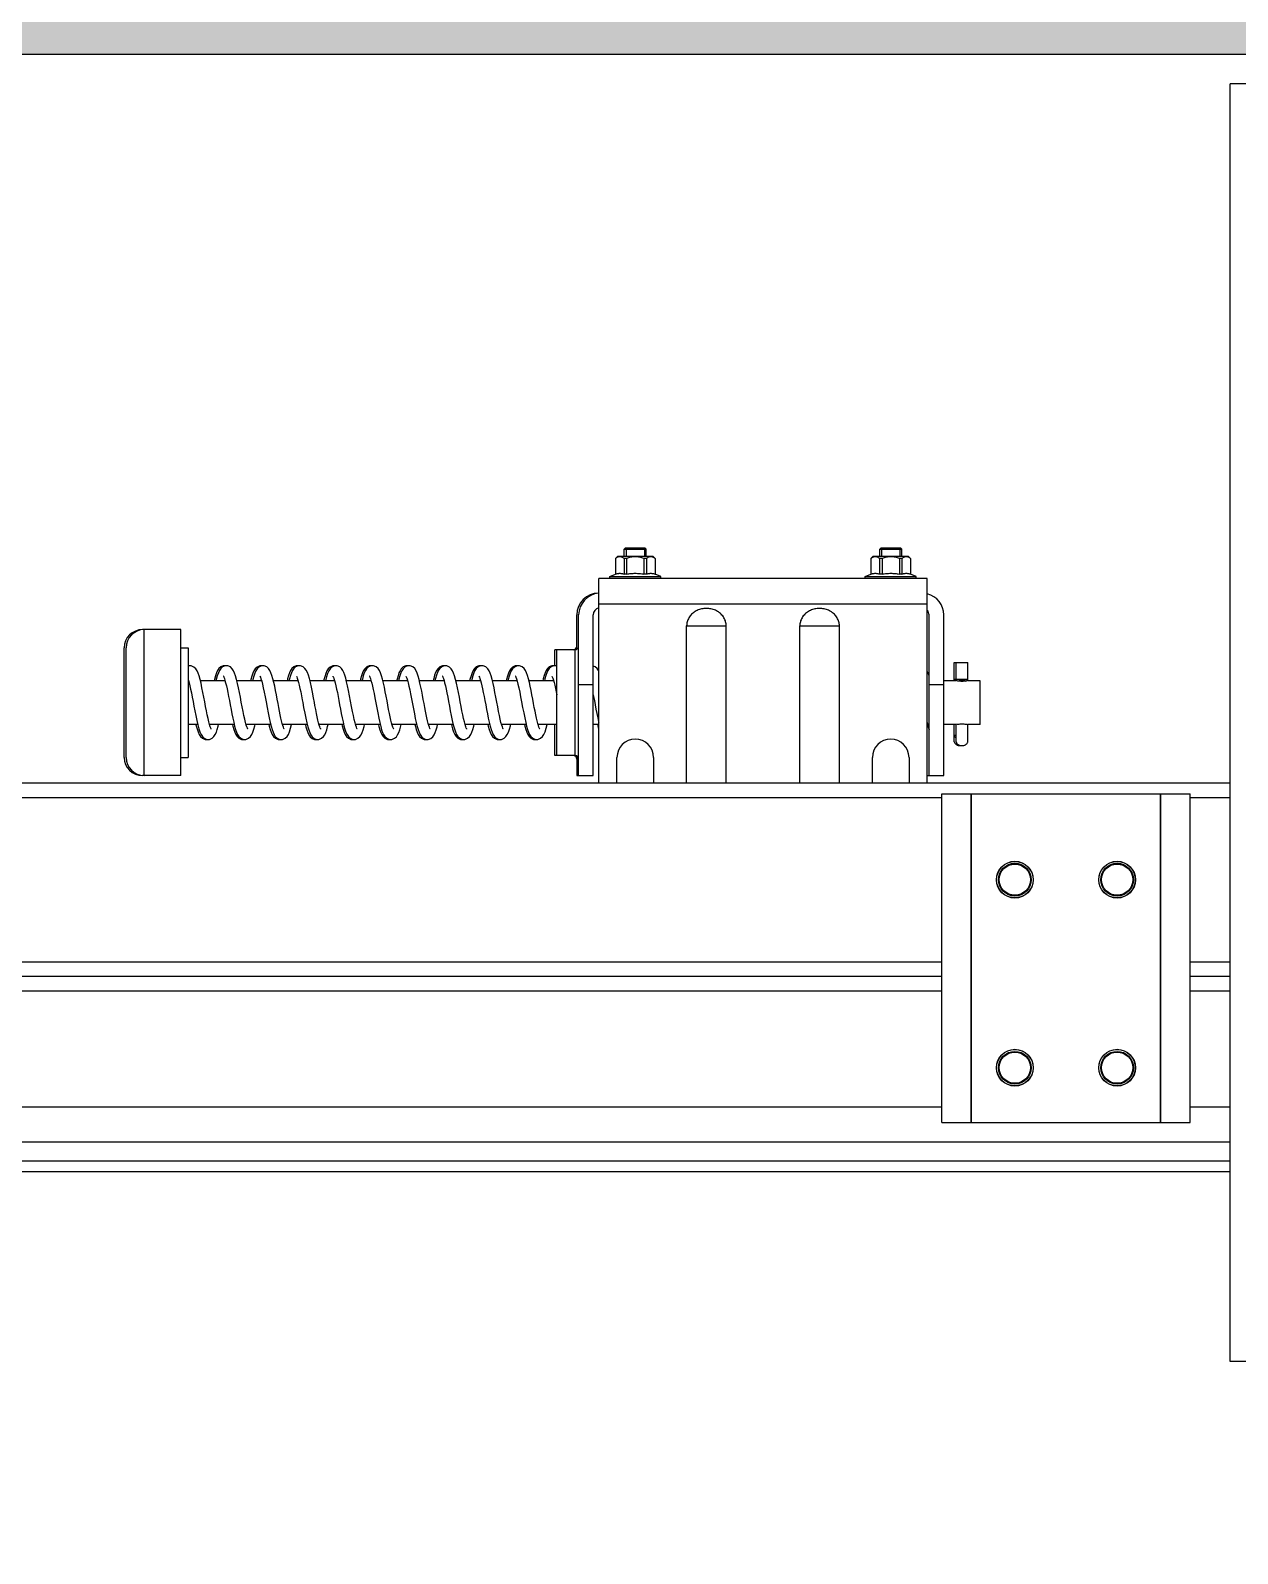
# Model space of a CAD drawing. Header units: millimetres. Extents: x 21899 to 38731, y -5425 to 3612.
# Drawn here: x 29133.3 to 29464, y 2951.4 to 3368.6 of the extents above; entities that cross this region are included whole.
import ezdxf

# ---------------------------------------------------------------- set-up
doc = ezdxf.new("R2010")
doc.units = ezdxf.units.MM
doc.layers.add('dwgmodels.com', color=250, linetype='Continuous')

msp = doc.modelspace()

# ---------------------------------------------------------------- hatches: boundary and pattern name
at = {"layer": 'dwgmodels.com', "true_color": 0xc7c8ca}
h = msp.add_hatch(color=9, dxfattribs=at)
h.dxf.hatch_style = 1
h.paths.add_polyline_path([(26306.15, 2951.43), (26306.15, 3612), (29628.98, 3612), (29628.98, 3362), (26556.15, 3362), (26556.15, 2951.43)])

# ---------------------------------------------------------------- linework, layer by layer
at = {"color": 7, "linetype": 'Continuous'}
for p, q in [((29461.98, 3004), (29461.98, 3354)), ((29512.48, 3354), (29461.98, 3354)), ((29295.98, 3226.5), (29296.34, 3226.85)), ((29295.98, 3224.5), (29295.98, 3226.5)), ((29295.98, 3226.5), (29301.98, 3226.5)), ((29296.34, 3226.85), (29301.63, 3226.85)), ((29301.98, 3226.5), (29301.63, 3226.85)), ((29301.98, 3224.5), (29301.98, 3226.5)), ((29365.98, 3226.5), (29366.34, 3226.85)), ((29365.98, 3224.5), (29365.98, 3226.5)), ((29365.98, 3226.5), (29371.98, 3226.5)), ((29366.34, 3226.85), (29371.63, 3226.85)), ((29371.98, 3226.5), (29371.63, 3226.85)), ((29371.98, 3224.5), (29371.98, 3226.5)), ((29294.1, 3224.5), (29293.53, 3223.93)), ((29293.53, 3223.93), (29293.53, 3219.68)), ((29293.55, 3223.93), (29293.53, 3223.93)), ((29293.55, 3223.93), (29293.55, 3219.68)), ((29303.86, 3224.5), (29294.1, 3224.5)), ((29295.92, 3223.93), (29295.92, 3219.68)), ((29296.62, 3223.93), (29295.92, 3223.93)), ((29296.62, 3223.93), (29296.62, 3219.68)), ((29301.35, 3223.93), (29301.35, 3219.68)), ((29302.05, 3223.93), (29301.35, 3223.93)), ((29302.05, 3223.93), (29302.05, 3219.68)), ((29303.86, 3224.5), (29304.43, 3223.93)), ((29304.42, 3223.93), (29304.42, 3219.68)), ((29304.43, 3223.93), (29304.42, 3223.93)), ((29304.43, 3223.93), (29304.43, 3219.68)), ((29364.1, 3224.5), (29363.53, 3223.93)), ((29363.53, 3223.93), (29363.53, 3219.68)), ((29363.55, 3223.93), (29363.53, 3223.93)), ((29363.55, 3223.93), (29363.55, 3219.68)), ((29373.86, 3224.5), (29364.1, 3224.5)), ((29365.92, 3223.93), (29365.92, 3219.68)), ((29366.62, 3223.93), (29365.92, 3223.93)), ((29366.62, 3223.93), (29366.62, 3219.68)), ((29371.35, 3223.93), (29371.35, 3219.68)), ((29372.05, 3223.93), (29371.35, 3223.93)), ((29372.05, 3223.93), (29372.05, 3219.68)), ((29373.86, 3224.5), (29374.43, 3223.93)), ((29374.42, 3223.93), (29374.42, 3219.68)), ((29374.43, 3223.93), (29374.42, 3223.93)), ((29374.43, 3223.93), (29374.43, 3219.68)), ((29288.98, 3162.5), (29288.98, 3218.5)), ((29378.98, 3218.5), (29288.98, 3218.5)), ((29291.98, 3219), (29293.53, 3219.68)), ((29291.98, 3218.5), (29291.98, 3219)), ((29291.98, 3219), (29305.98, 3219)), ((29293.55, 3219.68), (29293.53, 3219.68)), ((29296.62, 3219.68), (29295.92, 3219.68)), ((29302.05, 3219.68), (29301.35, 3219.68)), ((29304.43, 3219.68), (29304.42, 3219.68)), ((29305.98, 3219), (29304.43, 3219.68)), ((29305.98, 3218.5), (29305.98, 3219)), ((29361.98, 3219), (29363.53, 3219.68)), ((29361.98, 3219), (29375.98, 3219)), ((29361.98, 3218.5), (29361.98, 3219)), ((29363.55, 3219.68), (29363.53, 3219.68)), ((29366.62, 3219.68), (29365.92, 3219.68)), ((29372.05, 3219.68), (29371.35, 3219.68)), ((29374.43, 3219.68), (29374.42, 3219.68)), ((29375.98, 3219), (29374.43, 3219.68)), ((29375.98, 3218.5), (29375.98, 3219)), ((29378.98, 3162.5), (29378.98, 3218.5)), ((29282.98, 3199.15), (29282.98, 3208.5)), ((29283.48, 3164.5), (29283.48, 3208.5)), ((29287.48, 3164.5), (29287.48, 3208.5)), ((29379.48, 3164.5), (29379.48, 3208.5)), ((29383.48, 3164.5), (29383.48, 3208.5)), ((29174.48, 3204.5), (29163.98, 3204.5)), ((29174.48, 3164.5), (29174.48, 3204.5)), ((29313.06, 3162.5), (29313.06, 3205.5)), ((29323.91, 3162.5), (29323.91, 3205.5)), ((29344.06, 3162.5), (29344.06, 3205.5)), ((29354.91, 3162.5), (29354.91, 3205.5)), ((29158.98, 3169.5), (29158.98, 3199.5)), ((29159.48, 3169.5), (29159.48, 3199.5)), ((29174.48, 3199.5), (29176.48, 3199.5)), ((29176.48, 3199.5), (29176.48, 3169.5)), ((29276.98, 3194.6), (29276.98, 3199)), ((29282.48, 3199), (29276.98, 3199)), ((29277.48, 3170), (29277.48, 3199)), ((29176.73, 3194.58), (29176.48, 3194.6)), ((29186.74, 3194.57), (29186.48, 3194.6)), ((29196.75, 3194.57), (29196.48, 3194.6)), ((29206.75, 3194.58), (29206.48, 3194.6)), ((29216.76, 3194.58), (29216.48, 3194.6)), ((29226.74, 3194.57), (29226.48, 3194.6)), ((29236.74, 3194.57), (29236.48, 3194.6)), ((29246.73, 3194.58), (29246.48, 3194.6)), ((29256.74, 3194.57), (29256.48, 3194.6)), ((29266.75, 3194.57), (29266.48, 3194.6)), ((29276.75, 3194.58), (29276.48, 3194.6)), ((29386.38, 3195.5), (29390.08, 3195.5)), ((29386.38, 3190.5), (29386.38, 3195.5)), ((29386.88, 3190.5), (29386.88, 3195.5)), ((29390.08, 3190.5), (29390.08, 3195.5)), ((29176.48, 3190.9), (29176.59, 3190.58)), ((29176.61, 3190.5), (29176.48, 3190.5)), ((29186.61, 3190.5), (29179.85, 3190.5)), ((29196.61, 3190.5), (29189.85, 3190.5)), ((29206.61, 3190.5), (29199.85, 3190.5)), ((29216.61, 3190.5), (29209.85, 3190.5)), ((29226.61, 3190.5), (29219.85, 3190.5)), ((29236.61, 3190.5), (29229.85, 3190.5)), ((29246.61, 3190.5), (29239.85, 3190.5)), ((29256.61, 3190.5), (29249.85, 3190.5)), ((29266.61, 3190.5), (29259.85, 3190.5)), ((29276.61, 3190.5), (29269.85, 3190.5)), ((29386.88, 3190.5), (29383.48, 3190.5)), ((29393.48, 3190.5), (29390.08, 3190.5)), ((29393.48, 3178.5), (29393.48, 3190.5)), ((29179.11, 3178.5), (29176.48, 3178.5)), ((29189.12, 3178.5), (29182.36, 3178.5)), ((29199.12, 3178.5), (29192.36, 3178.5)), ((29209.12, 3178.5), (29202.36, 3178.5)), ((29219.12, 3178.5), (29212.36, 3178.5)), ((29229.12, 3178.5), (29222.36, 3178.5)), ((29239.12, 3178.5), (29232.36, 3178.5)), ((29249.11, 3178.5), (29242.36, 3178.5)), ((29259.12, 3178.5), (29252.36, 3178.5)), ((29269.12, 3178.5), (29262.36, 3178.5)), ((29277.48, 3178.5), (29272.36, 3178.5)), ((29276.98, 3170), (29276.98, 3178.5)), ((29288.98, 3178.5), (29287.48, 3178.5)), ((29379.11, 3178.5), (29378.98, 3178.5)), ((29386.98, 3178.5), (29383.48, 3178.5)), ((29386.38, 3173.76), (29386.38, 3178.5)), ((29386.88, 3175.53), (29386.38, 3175.53)), ((29386.88, 3173.76), (29386.88, 3178.5)), ((29393.48, 3178.5), (29389.98, 3178.5)), ((29390.08, 3173.76), (29390.08, 3178.5)), ((29181.48, 3174.4), (29181.74, 3174.43)), ((29191.48, 3174.4), (29191.74, 3174.43)), ((29201.48, 3174.4), (29201.74, 3174.43)), ((29211.48, 3174.4), (29211.74, 3174.42)), ((29221.48, 3174.4), (29221.75, 3174.43)), ((29231.48, 3174.4), (29231.74, 3174.42)), ((29241.48, 3174.4), (29241.75, 3174.42)), ((29251.48, 3174.4), (29251.74, 3174.43)), ((29261.48, 3174.4), (29261.74, 3174.43)), ((29271.48, 3174.4), (29271.74, 3174.43)), ((29174.48, 3169.5), (29176.48, 3169.5)), ((29282.48, 3170), (29276.98, 3170)), ((29282.98, 3169.85), (29282.98, 3164.5)), ((29293.98, 3162.5), (29293.98, 3169.5)), ((29303.98, 3169.5), (29303.98, 3162.5)), ((29363.98, 3162.5), (29363.98, 3169.5)), ((29373.98, 3169.5), (29373.98, 3162.5)), ((28545.92, 3162.5), (29461.98, 3162.5)), ((29174.48, 3164.5), (29163.98, 3164.5)), ((29282.98, 3164.5), (29287.48, 3164.5)), ((29378.98, 3164.5), (29383.48, 3164.5)), ((29382.98, 3109.5), (28545.92, 3109.5)), ((29461.98, 3109.5), (29450.98, 3109.5)), ((29461.98, 3056), (28545.92, 3056)), ((29514.98, 3004), (29461.98, 3004))]:
    msp.add_line(p, q, dxfattribs=at)
at = {"color": 2, "linetype": 'Continuous'}
for p, q in [((29296.48, 3226.85), (29296.48, 3224.5)), ((29301.48, 3226.85), (29301.48, 3224.5)), ((29366.48, 3226.85), (29366.48, 3224.5)), ((29371.48, 3226.85), (29371.48, 3224.5))]:
    msp.add_line(p, q, dxfattribs=at)
at = {"color": 9, "linetype": 'Continuous'}
for p, q in [((29378.98, 3211.5), (29288.98, 3211.5)), ((29163.98, 3204.45), (29163.98, 3204.5)), ((29164.48, 3164.5), (29164.48, 3204.5)), ((29313.06, 3205.5), (29323.91, 3205.5)), ((29344.06, 3205.5), (29354.91, 3205.5)), ((29282.48, 3170), (29282.48, 3199)), ((29283.48, 3189.5), (29287.48, 3189.5)), ((29379.48, 3189.5), (29383.48, 3189.5)), ((29390.08, 3190.8), (29386.38, 3190.8)), ((29163.98, 3164.5), (29163.98, 3164.55)), ((28545.92, 3158.5), (29382.98, 3158.5)), ((29391.11, 3069.5), (29391.11, 3159.5)), ((29442.86, 3069.5), (29442.86, 3159.5)), ((29450.98, 3158.5), (29461.98, 3158.5)), ((28545.92, 3113.5), (29382.98, 3113.5)), ((29450.98, 3113.5), (29461.98, 3113.5)), ((29382.98, 3105.5), (28545.92, 3105.5)), ((29461.98, 3105.5), (29450.98, 3105.5)), ((29382.98, 3073.7), (28545.92, 3073.7)), ((29461.98, 3073.7), (29450.98, 3073.7)), ((29461.98, 3064.06), (28545.92, 3064.06)), ((29461.98, 3058.86), (28545.92, 3058.86))]:
    msp.add_line(p, q, dxfattribs=at)
at = {"color": 3, "linetype": 'Continuous'}
for p, q in [((29382.98, 3159.5), (29390.98, 3159.5)), ((29382.98, 3069.5), (29382.98, 3159.5)), ((29382.98, 3159.5), (29390.98, 3159.5)), ((29390.98, 3069.5), (29390.98, 3159.5)), ((29391, 3159.5), (29450.98, 3159.5)), ((29442.98, 3069.5), (29442.98, 3159.5)), ((29450.98, 3069.5), (29450.98, 3159.5)), ((29382.98, 3069.5), (29390.98, 3069.5)), ((29391, 3069.5), (29450.98, 3069.5))]:
    msp.add_line(p, q, dxfattribs=at)
at = {"color": 7, "linetype": 'Continuous'}
for points in [[(29176.99, 3194.6), (29176.66, 3194.57), (29176.48, 3194.5)], [(29180.03, 3189.79), (29179.76, 3190.87), (29179.5, 3191.8), (29179.23, 3192.58), (29178.94, 3193.22), (29178.58, 3193.77), (29178.06, 3194.25), (29177.33, 3194.57), (29176.98, 3194.6)], [(29186.49, 3194.6), (29186.12, 3194.56), (29185.42, 3194.26), (29184.91, 3193.8), (29184.56, 3193.28), (29184.27, 3192.65), (29183.99, 3191.85), (29183.69, 3190.83), (29183.62, 3190.5)], [(29186.99, 3194.6), (29186.62, 3194.56), (29185.92, 3194.26), (29185.41, 3193.8), (29185.06, 3193.28), (29184.77, 3192.65), (29184.49, 3191.85), (29184.19, 3190.83), (29184.12, 3190.5)], [(29186.14, 3191.77), (29186.13, 3191.77), (29186.17, 3191.7), (29186.28, 3191.48), (29186.42, 3191.1), (29186.59, 3190.58)], [(29190.03, 3189.76), (29189.77, 3190.85), (29189.5, 3191.79), (29189.23, 3192.58), (29188.94, 3193.23), (29188.58, 3193.77), (29188.06, 3194.26), (29187.33, 3194.56), (29186.98, 3194.6)], [(29196.49, 3194.6), (29196.11, 3194.56), (29195.39, 3194.24), (29194.88, 3193.76), (29194.52, 3193.21), (29194.23, 3192.56), (29193.96, 3191.76), (29193.69, 3190.8), (29193.62, 3190.5)], [(29196.99, 3194.6), (29196.61, 3194.56), (29195.89, 3194.24), (29195.38, 3193.76), (29195.02, 3193.21), (29194.73, 3192.56), (29194.46, 3191.76), (29194.19, 3190.8), (29194.12, 3190.5)], [(29196.14, 3191.76), (29196.13, 3191.77), (29196.17, 3191.7), (29196.29, 3191.46), (29196.45, 3191.02)], [(29199.97, 3190.05), (29199.72, 3191.05), (29199.46, 3191.93), (29199.18, 3192.7), (29198.89, 3193.32), (29198.53, 3193.83), (29198.02, 3194.29), (29197.31, 3194.57), (29196.98, 3194.6)], [(29206.49, 3194.6), (29206.13, 3194.56), (29205.43, 3194.27), (29204.91, 3193.8), (29204.56, 3193.28), (29204.27, 3192.66), (29204.01, 3191.92), (29203.75, 3191.04), (29203.62, 3190.5)], [(29206.99, 3194.6), (29206.63, 3194.56), (29205.93, 3194.27), (29205.41, 3193.8), (29205.06, 3193.28), (29204.77, 3192.66), (29204.51, 3191.92), (29204.25, 3191.04), (29204.12, 3190.5)], [(29206.15, 3191.75), (29206.14, 3191.76), (29206.16, 3191.73), (29206.26, 3191.53), (29206.39, 3191.18), (29206.56, 3190.68), (29206.73, 3190.05), (29206.92, 3189.29), (29207.12, 3188.41), (29207.33, 3187.43), (29207.53, 3186.38), (29207.75, 3185.27), (29207.89, 3184.5)], [(29209.98, 3190.01), (29209.7, 3191.09), (29209.44, 3191.99), (29209.16, 3192.74), (29208.87, 3193.35), (29208.49, 3193.88), (29207.97, 3194.32), (29207.29, 3194.57), (29206.98, 3194.6)], [(29216.49, 3194.6), (29216.12, 3194.56), (29215.4, 3194.25), (29214.88, 3193.77), (29214.52, 3193.2), (29214.21, 3192.51), (29213.91, 3191.6), (29213.61, 3190.51), (29213.61, 3190.5)], [(29216.99, 3194.6), (29216.62, 3194.56), (29215.9, 3194.25), (29215.38, 3193.77), (29215.02, 3193.2), (29214.71, 3192.51), (29214.41, 3191.6), (29214.11, 3190.51), (29214.11, 3190.5)], [(29216.13, 3191.77), (29216.13, 3191.77), (29216.18, 3191.69), (29216.29, 3191.45), (29216.43, 3191.07), (29216.6, 3190.54)], [(29219.92, 3190.22), (29219.67, 3191.2), (29219.43, 3192.02), (29219.17, 3192.72), (29218.89, 3193.31), (29218.54, 3193.83), (29218.01, 3194.29), (29217.3, 3194.57), (29216.98, 3194.6)], [(29226.49, 3194.6), (29226.12, 3194.56), (29225.42, 3194.26), (29224.9, 3193.79), (29224.55, 3193.26), (29224.26, 3192.63), (29223.99, 3191.86), (29223.72, 3190.93), (29223.62, 3190.5)], [(29226.99, 3194.6), (29226.62, 3194.56), (29225.92, 3194.26), (29225.4, 3193.79), (29225.05, 3193.26), (29224.76, 3192.63), (29224.49, 3191.86), (29224.22, 3190.93), (29224.12, 3190.5)], [(29226.14, 3191.76), (29226.13, 3191.77), (29226.17, 3191.71), (29226.27, 3191.49), (29226.42, 3191.11), (29226.59, 3190.57)], [(29230.01, 3189.86), (29229.75, 3190.91), (29229.49, 3191.84), (29229.21, 3192.62), (29228.92, 3193.26), (29228.56, 3193.8), (29228.04, 3194.27), (29227.32, 3194.57), (29226.98, 3194.6)], [(29236.49, 3194.6), (29236.12, 3194.56), (29235.41, 3194.26), (29234.9, 3193.78), (29234.54, 3193.25), (29234.26, 3192.62), (29233.99, 3191.86), (29233.73, 3190.95), (29233.62, 3190.5)], [(29236.99, 3194.6), (29236.62, 3194.56), (29235.91, 3194.26), (29235.4, 3193.78), (29235.04, 3193.25), (29234.76, 3192.62), (29234.49, 3191.86), (29234.23, 3190.95), (29234.12, 3190.5)], [(29236.15, 3191.75), (29236.14, 3191.76), (29236.15, 3191.74), (29236.25, 3191.54), (29236.4, 3191.17), (29236.58, 3190.61)], [(29240.01, 3189.85), (29239.76, 3190.87), (29239.51, 3191.78), (29239.23, 3192.58), (29238.92, 3193.25), (29238.56, 3193.8), (29238.03, 3194.27), (29237.32, 3194.57), (29236.98, 3194.6)], [(29246.49, 3194.6), (29246.16, 3194.57), (29245.48, 3194.3), (29244.96, 3193.86), (29244.6, 3193.35), (29244.3, 3192.74), (29244.03, 3192), (29243.77, 3191.1), (29243.62, 3190.5)], [(29246.99, 3194.6), (29246.66, 3194.57), (29245.98, 3194.3), (29245.46, 3193.86), (29245.1, 3193.35), (29244.8, 3192.74), (29244.53, 3192), (29244.27, 3191.1), (29244.12, 3190.5)], [(29246.14, 3191.77), (29246.13, 3191.77), (29246.17, 3191.7), (29246.28, 3191.48), (29246.42, 3191.1), (29246.59, 3190.58)], [(29250.03, 3189.79), (29249.76, 3190.87), (29249.5, 3191.8), (29249.23, 3192.58), (29248.94, 3193.22), (29248.58, 3193.77), (29248.06, 3194.25), (29247.33, 3194.57), (29246.98, 3194.6)], [(29256.49, 3194.6), (29256.12, 3194.56), (29255.42, 3194.26), (29254.91, 3193.8), (29254.56, 3193.28), (29254.27, 3192.65), (29253.99, 3191.85), (29253.69, 3190.83), (29253.62, 3190.5)], [(29256.99, 3194.6), (29256.62, 3194.56), (29255.92, 3194.26), (29255.41, 3193.8), (29255.06, 3193.28), (29254.77, 3192.65), (29254.49, 3191.85), (29254.19, 3190.83), (29254.12, 3190.5)], [(29256.14, 3191.77), (29256.13, 3191.77), (29256.17, 3191.7), (29256.28, 3191.48), (29256.42, 3191.1), (29256.59, 3190.58)], [(29260.03, 3189.76), (29259.77, 3190.85), (29259.5, 3191.79), (29259.23, 3192.58), (29258.94, 3193.23), (29258.58, 3193.77), (29258.06, 3194.26), (29257.33, 3194.56), (29256.98, 3194.6)], [(29266.49, 3194.6), (29266.11, 3194.56), (29265.39, 3194.24), (29264.88, 3193.76), (29264.52, 3193.21), (29264.23, 3192.56), (29263.96, 3191.76), (29263.69, 3190.8), (29263.62, 3190.5)], [(29266.99, 3194.6), (29266.61, 3194.56), (29265.89, 3194.24), (29265.38, 3193.76), (29265.02, 3193.21), (29264.73, 3192.56), (29264.46, 3191.76), (29264.19, 3190.8), (29264.12, 3190.5)], [(29266.14, 3191.76), (29266.13, 3191.77), (29266.17, 3191.7), (29266.29, 3191.46), (29266.45, 3191.02)], [(29269.97, 3190.05), (29269.72, 3191.05), (29269.46, 3191.93), (29269.18, 3192.7), (29268.89, 3193.32), (29268.53, 3193.83), (29268.02, 3194.29), (29267.31, 3194.57), (29266.98, 3194.6)], [(29276.49, 3194.6), (29276.13, 3194.56), (29275.43, 3194.27), (29274.91, 3193.8), (29274.56, 3193.28), (29274.27, 3192.66), (29274.01, 3191.92), (29273.75, 3191.04), (29273.62, 3190.5)], [(29276.99, 3194.6), (29276.63, 3194.56), (29275.93, 3194.27), (29275.41, 3193.8), (29275.06, 3193.28), (29274.77, 3192.66), (29274.51, 3191.92), (29274.25, 3191.04), (29274.12, 3190.5)], [(29276.15, 3191.75), (29276.14, 3191.76), (29276.16, 3191.73), (29276.26, 3191.53), (29276.39, 3191.18), (29276.56, 3190.68), (29276.73, 3190.05), (29276.92, 3189.29), (29277.12, 3188.41), (29277.33, 3187.43), (29277.48, 3186.63)], [(29277.48, 3194.5), (29277.29, 3194.57), (29276.98, 3194.6)], [(29288.98, 3193.11), (29288.89, 3193.31), (29288.54, 3193.83), (29288.01, 3194.29), (29287.48, 3194.5)], [(29379.48, 3191.85), (29379.24, 3192.54), (29378.98, 3193.12)], [(29176.59, 3190.58), (29176.77, 3189.91), (29176.97, 3189.11), (29177.17, 3188.18), (29177.39, 3187.14), (29177.6, 3186.01), (29177.83, 3184.82), (29178.07, 3183.56), (29178.31, 3182.27), (29178.57, 3180.95), (29178.85, 3179.64)], [(29182.54, 3177.91), (29182.36, 3178.5), (29182.16, 3179.24), (29181.95, 3180.13), (29181.73, 3181.13), (29181.51, 3182.24), (29181.28, 3183.44), (29181.04, 3184.7), (29180.8, 3186), (29180.55, 3187.31), (29180.29, 3188.59), (29180.03, 3189.79)], [(29186.59, 3190.58), (29186.77, 3189.92), (29186.96, 3189.14), (29187.16, 3188.25), (29187.36, 3187.26), (29187.57, 3186.19), (29187.79, 3185.06), (29188.01, 3183.87), (29188.24, 3182.65), (29188.48, 3181.43), (29188.72, 3180.24), (29188.97, 3179.11)], [(29192.4, 3178.36), (29192.2, 3179.06), (29191.99, 3179.93), (29191.77, 3180.94), (29191.54, 3182.08), (29191.3, 3183.31), (29191.06, 3184.62), (29190.81, 3185.95), (29190.55, 3187.28), (29190.29, 3188.56), (29190.03, 3189.76)], [(29196.45, 3191.02), (29196.65, 3190.37), (29196.86, 3189.54), (29197.09, 3188.54), (29197.33, 3187.4), (29197.59, 3186.11), (29197.86, 3184.69), (29198.14, 3183.18), (29198.42, 3181.7), (29198.7, 3180.32), (29198.97, 3179.09)], [(29202.45, 3178.19), (29202.28, 3178.77), (29202.1, 3179.47), (29201.92, 3180.27), (29201.72, 3181.17), (29201.53, 3182.15), (29201.32, 3183.19), (29201.12, 3184.3), (29200.9, 3185.45), (29200.68, 3186.62), (29200.45, 3187.8), (29200.21, 3188.96), (29199.97, 3190.05)], [(29211.08, 3184.5), (29210.84, 3185.78), (29210.54, 3187.34), (29210.25, 3188.75), (29209.98, 3190.01)], [(29216.6, 3190.54), (29216.78, 3189.88), (29216.97, 3189.1), (29217.16, 3188.21), (29217.37, 3187.23), (29217.57, 3186.18), (29217.78, 3185.07), (29218, 3183.92), (29218.22, 3182.73), (29218.45, 3181.54), (29218.69, 3180.36), (29218.94, 3179.23)], [(29222.43, 3178.27), (29222.22, 3179), (29222, 3179.89), (29221.77, 3180.93), (29221.53, 3182.11), (29221.28, 3183.43), (29221.01, 3184.87), (29220.73, 3186.35), (29220.45, 3187.78), (29220.18, 3189.08), (29219.92, 3190.22)], [(29226.59, 3190.57), (29226.78, 3189.87), (29226.98, 3189.03), (29227.2, 3188.05), (29227.42, 3186.96), (29227.65, 3185.77), (29227.89, 3184.48), (29228.15, 3183.1), (29228.43, 3181.66), (29228.71, 3180.27), (29228.99, 3179.02)], [(29232.42, 3178.28), (29232.24, 3178.92), (29232.05, 3179.68), (29231.85, 3180.56), (29231.65, 3181.54), (29231.43, 3182.62), (29231.21, 3183.77), (29230.99, 3184.98), (29230.75, 3186.23), (29230.51, 3187.49), (29230.26, 3188.71), (29230.01, 3189.86)], [(29236.58, 3190.61), (29236.77, 3189.9), (29236.98, 3189.03), (29237.2, 3188.02), (29237.44, 3186.87), (29237.69, 3185.58), (29237.94, 3184.21), (29238.21, 3182.82), (29238.47, 3181.46), (29238.73, 3180.18), (29238.99, 3179.02)], [(29242.44, 3178.23), (29242.27, 3178.82), (29242.09, 3179.52), (29241.91, 3180.32), (29241.72, 3181.2), (29241.52, 3182.16), (29241.32, 3183.19), (29241.12, 3184.26), (29240.91, 3185.37), (29240.7, 3186.51), (29240.48, 3187.64), (29240.25, 3188.77), (29240.01, 3189.85)], [(29246.59, 3190.58), (29246.77, 3189.91), (29246.97, 3189.11), (29247.17, 3188.18), (29247.39, 3187.14), (29247.6, 3186.01), (29247.83, 3184.82), (29248.07, 3183.56), (29248.31, 3182.27), (29248.57, 3180.95), (29248.85, 3179.64)], [(29252.54, 3177.91), (29252.36, 3178.5), (29252.16, 3179.24), (29251.95, 3180.13), (29251.73, 3181.13), (29251.51, 3182.24), (29251.28, 3183.44), (29251.04, 3184.7), (29250.8, 3186), (29250.55, 3187.31), (29250.29, 3188.59), (29250.03, 3189.79)], [(29256.59, 3190.58), (29256.77, 3189.92), (29256.96, 3189.14), (29257.16, 3188.25), (29257.36, 3187.26), (29257.57, 3186.19), (29257.79, 3185.06), (29258.01, 3183.87), (29258.24, 3182.65), (29258.48, 3181.43), (29258.72, 3180.24), (29258.97, 3179.11)], [(29262.4, 3178.36), (29262.2, 3179.06), (29261.99, 3179.93), (29261.77, 3180.94), (29261.54, 3182.08), (29261.3, 3183.31), (29261.06, 3184.62), (29260.81, 3185.95), (29260.55, 3187.28), (29260.29, 3188.56), (29260.03, 3189.76)], [(29266.45, 3191.02), (29266.65, 3190.37), (29266.86, 3189.54), (29267.09, 3188.54), (29267.33, 3187.4), (29267.59, 3186.11), (29267.86, 3184.69), (29268.14, 3183.18), (29268.42, 3181.7), (29268.7, 3180.32), (29268.97, 3179.09)], [(29272.45, 3178.19), (29272.28, 3178.77), (29272.1, 3179.47), (29271.92, 3180.27), (29271.72, 3181.17), (29271.53, 3182.15), (29271.32, 3183.19), (29271.12, 3184.3), (29270.9, 3185.45), (29270.68, 3186.62), (29270.45, 3187.8), (29270.21, 3188.96), (29269.97, 3190.05)], [(29207.89, 3184.5), (29208.14, 3183.19), (29208.43, 3181.64), (29208.72, 3180.23), (29209, 3178.98)], [(29212.82, 3177.25), (29212.83, 3177.23), (29212.81, 3177.28), (29212.71, 3177.48), (29212.57, 3177.83), (29212.41, 3178.32), (29212.24, 3178.94), (29212.05, 3179.7), (29211.85, 3180.56), (29211.65, 3181.53), (29211.44, 3182.58), (29211.23, 3183.69), (29211.08, 3184.5)], [(29287.48, 3186.63), (29287.57, 3186.18), (29287.78, 3185.07), (29288, 3183.92), (29288.22, 3182.73), (29288.45, 3181.54), (29288.69, 3180.36), (29288.94, 3179.23), (29288.98, 3179.04)], [(29178.85, 3179.64), (29179.13, 3178.41), (29179.43, 3177.34), (29179.72, 3176.46), (29180.03, 3175.78), (29180.39, 3175.22), (29180.91, 3174.74), (29181.62, 3174.44), (29181.99, 3174.4)], [(29188.97, 3179.11), (29189.22, 3178.07), (29189.49, 3177.14), (29189.76, 3176.37), (29190.05, 3175.74), (29190.4, 3175.21), (29190.92, 3174.74), (29191.62, 3174.44), (29191.99, 3174.4)], [(29198.97, 3179.09), (29199.23, 3178.04), (29199.49, 3177.15), (29199.75, 3176.4), (29200.03, 3175.77), (29200.38, 3175.23), (29200.9, 3174.75), (29201.62, 3174.44), (29201.99, 3174.4)], [(29209, 3178.98), (29209.26, 3177.91), (29209.53, 3177.01), (29209.8, 3176.27), (29210.1, 3175.66), (29210.46, 3175.14), (29210.98, 3174.7), (29211.65, 3174.43), (29211.99, 3174.4)], [(29218.94, 3179.23), (29219.19, 3178.18), (29219.46, 3177.25), (29219.74, 3176.43), (29220.04, 3175.77), (29220.39, 3175.23), (29220.9, 3174.75), (29221.61, 3174.44), (29221.99, 3174.4)], [(29228.99, 3179.02), (29229.25, 3177.96), (29229.51, 3177.08), (29229.77, 3176.35), (29230.05, 3175.73), (29230.41, 3175.21), (29230.92, 3174.74), (29231.63, 3174.44), (29231.99, 3174.4)], [(29238.99, 3179.02), (29239.24, 3177.99), (29239.5, 3177.11), (29239.76, 3176.37), (29240.05, 3175.75), (29240.4, 3175.22), (29240.91, 3174.74), (29241.63, 3174.44), (29241.99, 3174.4)], [(29248.85, 3179.64), (29249.13, 3178.41), (29249.43, 3177.34), (29249.72, 3176.46), (29250.03, 3175.78), (29250.39, 3175.22), (29250.91, 3174.74), (29251.62, 3174.44), (29251.99, 3174.4)], [(29258.97, 3179.11), (29259.22, 3178.07), (29259.49, 3177.14), (29259.76, 3176.37), (29260.05, 3175.74), (29260.4, 3175.21), (29260.92, 3174.74), (29261.62, 3174.44), (29261.99, 3174.4)], [(29268.97, 3179.09), (29269.23, 3178.04), (29269.49, 3177.15), (29269.75, 3176.4), (29270.03, 3175.77), (29270.38, 3175.23), (29270.9, 3174.75), (29271.62, 3174.44), (29271.99, 3174.4)], [(29378.98, 3179.04), (29379.09, 3178.58), (29379.35, 3177.61), (29379.48, 3177.15)], [(29178.61, 3178.5), (29178.63, 3178.41), (29178.93, 3177.34), (29179.22, 3176.46), (29179.53, 3175.78), (29179.89, 3175.22), (29180.41, 3174.74), (29181.12, 3174.44), (29181.49, 3174.4)], [(29181.98, 3174.4), (29182.33, 3174.43), (29183.05, 3174.74), (29183.57, 3175.22), (29183.93, 3175.76), (29184.22, 3176.39), (29184.49, 3177.16), (29184.75, 3178.08), (29184.85, 3178.5)], [(29182.83, 3177.24), (29182.83, 3177.23), (29182.81, 3177.28), (29182.7, 3177.5), (29182.54, 3177.91)], [(29188.62, 3178.5), (29188.72, 3178.07), (29188.99, 3177.14), (29189.26, 3176.37), (29189.55, 3175.74), (29189.9, 3175.21), (29190.42, 3174.74), (29191.12, 3174.44), (29191.49, 3174.4)], [(29191.98, 3174.4), (29192.33, 3174.43), (29193.05, 3174.74), (29193.57, 3175.22), (29193.93, 3175.76), (29194.22, 3176.41), (29194.5, 3177.2), (29194.77, 3178.15), (29194.85, 3178.5)], [(29192.82, 3177.25), (29192.82, 3177.24), (29192.82, 3177.26), (29192.72, 3177.46), (29192.57, 3177.83), (29192.4, 3178.36)], [(29198.62, 3178.5), (29198.73, 3178.04), (29198.99, 3177.15), (29199.25, 3176.4), (29199.53, 3175.77), (29199.88, 3175.23), (29200.4, 3174.75), (29201.12, 3174.44), (29201.49, 3174.4)], [(29201.98, 3174.4), (29202.33, 3174.44), (29203.06, 3174.74), (29203.59, 3175.23), (29203.95, 3175.8), (29204.27, 3176.52), (29204.58, 3177.46), (29204.85, 3178.5)], [(29202.83, 3177.24), (29202.82, 3177.25), (29202.74, 3177.41), (29202.61, 3177.73), (29202.45, 3178.19)], [(29208.62, 3178.5), (29208.76, 3177.91), (29209.03, 3177.01), (29209.3, 3176.27), (29209.6, 3175.66), (29209.96, 3175.14), (29210.48, 3174.7), (29211.15, 3174.43), (29211.49, 3174.4)], [(29211.98, 3174.4), (29212.31, 3174.43), (29213.02, 3174.72), (29213.54, 3175.18), (29213.9, 3175.7), (29214.19, 3176.31), (29214.45, 3177.05), (29214.71, 3177.92), (29214.85, 3178.5)], [(29218.62, 3178.5), (29218.69, 3178.18), (29218.96, 3177.25), (29219.24, 3176.43), (29219.54, 3175.77), (29219.89, 3175.23), (29220.4, 3174.75), (29221.11, 3174.44), (29221.49, 3174.4)], [(29221.98, 3174.4), (29222.31, 3174.43), (29223.02, 3174.72), (29223.54, 3175.18), (29223.9, 3175.71), (29224.19, 3176.32), (29224.45, 3177.06), (29224.71, 3177.95), (29224.85, 3178.5)], [(29222.83, 3177.23), (29222.83, 3177.24), (29222.74, 3177.4), (29222.61, 3177.73), (29222.43, 3178.27)], [(29228.62, 3178.5), (29228.75, 3177.96), (29229.01, 3177.08), (29229.27, 3176.35), (29229.55, 3175.73), (29229.91, 3175.21), (29230.42, 3174.74), (29231.13, 3174.44), (29231.49, 3174.4)], [(29231.98, 3174.4), (29232.31, 3174.43), (29233.02, 3174.72), (29233.54, 3175.17), (29233.89, 3175.69), (29234.18, 3176.3), (29234.46, 3177.09), (29234.76, 3178.11), (29234.85, 3178.5)], [(29232.81, 3177.26), (29232.82, 3177.25), (29232.82, 3177.25), (29232.73, 3177.44), (29232.59, 3177.79), (29232.42, 3178.28)], [(29238.62, 3178.5), (29238.74, 3177.99), (29239, 3177.11), (29239.26, 3176.37), (29239.55, 3175.75), (29239.9, 3175.22), (29240.41, 3174.74), (29241.13, 3174.44), (29241.49, 3174.4)], [(29241.98, 3174.4), (29242.29, 3174.43), (29242.97, 3174.68), (29243.5, 3175.13), (29243.87, 3175.65), (29244.17, 3176.27), (29244.44, 3177.01), (29244.7, 3177.91), (29244.85, 3178.5)], [(29242.83, 3177.24), (29242.82, 3177.25), (29242.73, 3177.43), (29242.6, 3177.76), (29242.44, 3178.23)], [(29248.61, 3178.5), (29248.63, 3178.41), (29248.93, 3177.34), (29249.22, 3176.46), (29249.53, 3175.78), (29249.89, 3175.22), (29250.41, 3174.74), (29251.12, 3174.44), (29251.49, 3174.4)], [(29251.98, 3174.4), (29252.33, 3174.43), (29253.05, 3174.74), (29253.57, 3175.22), (29253.93, 3175.76), (29254.22, 3176.39), (29254.49, 3177.16), (29254.75, 3178.08), (29254.85, 3178.5)], [(29252.83, 3177.24), (29252.83, 3177.23), (29252.81, 3177.28), (29252.7, 3177.5), (29252.54, 3177.91)], [(29258.62, 3178.5), (29258.72, 3178.07), (29258.99, 3177.14), (29259.26, 3176.37), (29259.55, 3175.74), (29259.9, 3175.21), (29260.42, 3174.74), (29261.12, 3174.44), (29261.49, 3174.4)], [(29261.98, 3174.4), (29262.33, 3174.43), (29263.05, 3174.74), (29263.57, 3175.22), (29263.93, 3175.76), (29264.22, 3176.41), (29264.5, 3177.2), (29264.77, 3178.15), (29264.85, 3178.5)], [(29262.82, 3177.25), (29262.82, 3177.24), (29262.82, 3177.26), (29262.72, 3177.46), (29262.57, 3177.83), (29262.4, 3178.36)], [(29268.62, 3178.5), (29268.73, 3178.04), (29268.99, 3177.15), (29269.25, 3176.4), (29269.53, 3175.77), (29269.88, 3175.23), (29270.4, 3174.75), (29271.12, 3174.44), (29271.49, 3174.4)], [(29271.98, 3174.4), (29272.33, 3174.44), (29273.06, 3174.74), (29273.59, 3175.23), (29273.95, 3175.8), (29274.27, 3176.52), (29274.58, 3177.46), (29274.85, 3178.5)], [(29272.83, 3177.24), (29272.82, 3177.25), (29272.74, 3177.41), (29272.61, 3177.73), (29272.45, 3178.19)], [(29288.62, 3178.5), (29288.69, 3178.18), (29288.96, 3177.25), (29288.98, 3177.16)]]:
    msp.add_lwpolyline(points, dxfattribs=at)
for centre, radius in [((29402.98, 3136), 5.04), ((29402.98, 3136), 4.48), ((29430.98, 3136), 5.04), ((29430.98, 3136), 4.48), ((29402.98, 3084.5), 5.04), ((29402.98, 3084.5), 4.48), ((29430.98, 3084.5), 5.04), ((29430.98, 3084.5), 4.48)]:
    msp.add_circle(centre, radius, dxfattribs=at)
at = {"color": 9, "linetype": 'Continuous'}
for centre, radius in [((29402.98, 3136), 5), ((29402.98, 3136), 4.28), ((29430.98, 3136), 5), ((29430.98, 3136), 4.28), ((29402.98, 3084.5), 5), ((29402.98, 3084.5), 4.28), ((29430.98, 3084.5), 5), ((29430.98, 3084.5), 4.28)]:
    msp.add_circle(centre, radius, dxfattribs=at)
at = {"color": 7, "linetype": 'Continuous'}
for centre, radius, start, end in [((29288.98, 3208.5), 6, 90, 180), ((29289.48, 3208.5), 6, 94.8557, 180), ((29377.48, 3208.5), 6, 0, 75.4804), ((29289.48, 3208.5), 2, 104.6165, 180), ((29377.48, 3208.5), 2, 0, 40.7746), ((29163.98, 3199.5), 5, 90, 180), ((29164.48, 3199.5), 5, 90, 180), ((29281.98, 3200), 1, 270, 359.9999), ((29282.48, 3200), 1, 270, 359.9999), ((29298.98, 3169.5), 5, 0, 180), ((29368.98, 3169.5), 5, 0, 180), ((29163.98, 3169.5), 5, 180, 270), ((29164.48, 3169.5), 5, 180, 270), ((29281.98, 3169), 1, 0.0001, 90), ((29282.48, 3169), 1, 0.0001, 90)]:
    msp.add_arc(centre, radius, start, end, dxfattribs=at)
for points, start_tangent, end_tangent in [([(29295.92, 3223.93), (29295.64, 3224.15), (29295.37, 3224.31), (29295.11, 3224.41), (29294.86, 3224.46), (29294.61, 3224.46), (29294.35, 3224.41), (29294.09, 3224.31), (29293.83, 3224.15), (29293.55, 3223.93)], (-0.754808, 0.655945), (-0.754808, -0.655945)), ([(29301.35, 3223.93), (29300.8, 3224.15), (29300.26, 3224.31), (29299.75, 3224.41), (29299.24, 3224.46), (29298.73, 3224.46), (29298.22, 3224.41), (29297.7, 3224.31), (29297.17, 3224.15), (29296.62, 3223.93)], (-0.917161, 0.398517), (-0.917161, -0.398517)), ([(29304.42, 3223.93), (29304.14, 3224.15), (29303.88, 3224.31), (29303.62, 3224.41), (29303.36, 3224.46), (29303.11, 3224.46), (29302.85, 3224.41), (29302.6, 3224.31), (29302.33, 3224.15), (29302.05, 3223.93)], (-0.754808, 0.655945), (-0.754808, -0.655945)), ([(29365.92, 3223.93), (29365.64, 3224.15), (29365.37, 3224.31), (29365.11, 3224.41), (29364.86, 3224.46), (29364.61, 3224.46), (29364.35, 3224.41), (29364.09, 3224.31), (29363.83, 3224.15), (29363.55, 3223.93)], (-0.754808, 0.655945), (-0.754808, -0.655945)), ([(29371.35, 3223.93), (29370.8, 3224.15), (29370.26, 3224.31), (29369.75, 3224.41), (29369.24, 3224.46), (29368.73, 3224.46), (29368.22, 3224.41), (29367.7, 3224.31), (29367.17, 3224.15), (29366.62, 3223.93)], (-0.917161, 0.398517), (-0.917161, -0.398517)), ([(29374.42, 3223.93), (29374.14, 3224.15), (29373.88, 3224.31), (29373.62, 3224.41), (29373.36, 3224.46), (29373.11, 3224.46), (29372.85, 3224.41), (29372.6, 3224.31), (29372.33, 3224.15), (29372.05, 3223.93)], (-0.754808, 0.655945), (-0.754808, -0.655945)), ([(29293.55, 3219.68), (29293.85, 3219.78), (29294.14, 3219.86), (29294.44, 3219.9), (29294.73, 3219.92), (29295.03, 3219.9), (29295.32, 3219.86), (29295.62, 3219.78), (29295.92, 3219.68)], (0.934078, 0.357068), (0.934078, -0.357068)), ([(29296.62, 3219.68), (29297.22, 3219.78), (29297.81, 3219.86), (29298.4, 3219.9), (29298.98, 3219.92), (29299.57, 3219.9), (29300.16, 3219.86), (29300.75, 3219.78), (29301.35, 3219.68)], (0.98222, 0.187736), (0.98222, -0.187736)), ([(29302.05, 3219.68), (29302.35, 3219.78), (29302.65, 3219.86), (29302.94, 3219.9), (29303.24, 3219.92), (29303.53, 3219.9), (29303.82, 3219.86), (29304.12, 3219.78), (29304.42, 3219.68)], (0.934078, 0.357068), (0.934078, -0.357068)), ([(29363.55, 3219.68), (29363.85, 3219.78), (29364.14, 3219.86), (29364.44, 3219.9), (29364.73, 3219.92), (29365.03, 3219.9), (29365.32, 3219.86), (29365.62, 3219.78), (29365.92, 3219.68)], (0.934078, 0.357068), (0.934078, -0.357068)), ([(29366.62, 3219.68), (29367.22, 3219.78), (29367.81, 3219.86), (29368.4, 3219.9), (29368.98, 3219.92), (29369.57, 3219.9), (29370.16, 3219.86), (29370.75, 3219.78), (29371.35, 3219.68)], (0.98222, 0.187736), (0.98222, -0.187736)), ([(29372.05, 3219.68), (29372.35, 3219.78), (29372.65, 3219.86), (29372.94, 3219.9), (29373.24, 3219.92), (29373.53, 3219.9), (29373.82, 3219.86), (29374.12, 3219.78), (29374.42, 3219.68)], (0.934078, 0.357068), (0.934078, -0.357068)), ([(29323.91, 3205.5), (29323.75, 3206.65), (29323.29, 3207.75), (29322.53, 3208.72), (29321.52, 3209.49), (29320.35, 3210.02), (29319.1, 3210.27), (29317.81, 3210.26), (29316.56, 3209.99), (29315.42, 3209.47), (29314.43, 3208.71), (29313.68, 3207.74), (29313.21, 3206.65), (29313.06, 3205.5)], (0.000029, 1), (0, -1)), ([(29354.91, 3205.5), (29354.75, 3206.65), (29354.29, 3207.75), (29353.53, 3208.72), (29352.52, 3209.49), (29351.35, 3210.02), (29350.1, 3210.27), (29348.81, 3210.26), (29347.56, 3209.99), (29346.42, 3209.47), (29345.43, 3208.71), (29344.68, 3207.74), (29344.21, 3206.65), (29344.06, 3205.5)], (0.000029, 1), (0, -1)), ([(29389.9, 3190.48), (29389.63, 3190.42), (29389.24, 3190.36), (29388.75, 3190.32), (29388.23, 3190.32), (29387.74, 3190.36), (29387.34, 3190.42), (29387.07, 3190.48)], (-0.973267, -0.229678), (-0.973275, 0.229642)), ([(29387.45, 3190.41), (29387.46, 3190.41), (29387.66, 3190.51), (29387.91, 3190.59), (29388.19, 3190.64), (29388.48, 3190.66), (29388.78, 3190.64), (29389.06, 3190.59), (29389.31, 3190.52), (29389.51, 3190.41), (29389.52, 3190.41)], (0.847255, 0.531187), (0.847315, -0.53109)), ([(29386.38, 3175.53), (29386.45, 3175.29), (29386.59, 3175.07), (29386.79, 3174.88), (29386.88, 3174.81)], (0.138104, -0.990418), (0.831637, -0.555319)), ([(29387.07, 3178.52), (29387.34, 3178.58), (29387.74, 3178.64), (29388.22, 3178.68), (29388.75, 3178.68), (29389.23, 3178.64), (29389.63, 3178.58), (29389.9, 3178.52)], (0.973258, 0.229714), (0.973267, -0.229677)), ([(29386.38, 3173.76), (29386.45, 3173.53), (29386.59, 3173.31), (29386.79, 3173.11), (29387.04, 3172.95), (29387.33, 3172.83), (29387.65, 3172.76), (29387.98, 3172.73), (29388.23, 3172.75)], (0.138104, -0.990418), (0.99383, 0.110915)), ([(29386.88, 3173.76), (29386.95, 3173.53), (29387.09, 3173.31), (29387.29, 3173.11), (29387.54, 3172.95), (29387.83, 3172.83), (29388.15, 3172.76), (29388.48, 3172.73), (29388.82, 3172.76), (29389.14, 3172.83), (29389.43, 3172.95), (29389.68, 3173.11), (29389.88, 3173.31), (29390.02, 3173.53), (29390.08, 3173.76)], (0.138104, -0.990418), (0.138104, 0.990418))]:
    msp.add_spline(points, degree=3, dxfattribs=dict(at, start_tangent=start_tangent, end_tangent=end_tangent))
at = {"layer": 'dwgmodels.com', "color": 5}
msp.add_lwpolyline([(26306.15, 2951.43), (26306.15, 3612), (29628.98, 3612), (29628.98, 3362), (26556.15, 3362), (26556.15, 2951.43), (26306.15, 2951.43)], dxfattribs=at)

doc.saveas('drawing.dxf')
